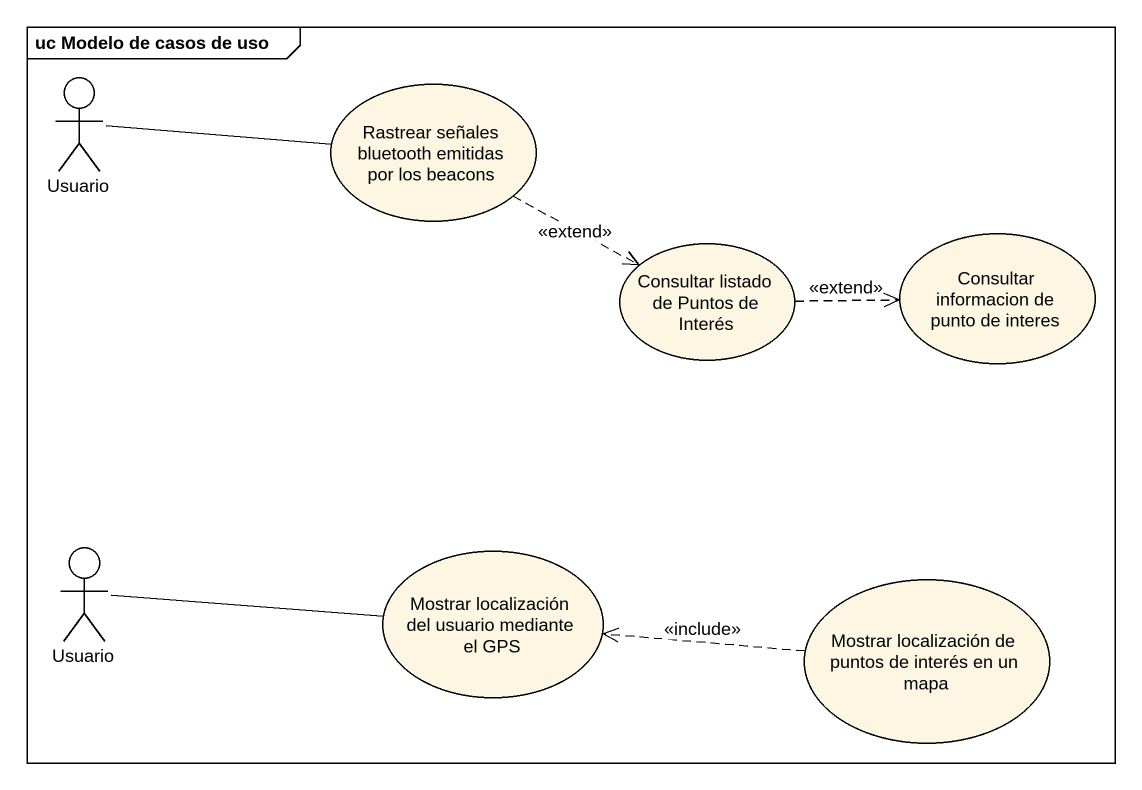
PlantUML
@startuml
mainframe uc Modelo de casos de uso
actor Usuario
usecase "Rastrear señales bluetooth emitidas por los beacons" as Rastrear_señales_bluetooth
usecase "Consultar listado de Puntos de Interés" as Consultar_listado_de_Puntos
usecase "Consultar informacion de punto de interes" as Consultar_informacion_de
actor "Usuario" as Usuario_2
usecase "Mostrar localización del usuario mediante el GPS" as Mostrar_localización_del
usecase "Mostrar localización de puntos de interés en un mapa" as Mostrar_localización_de
Usuario -right- Rastrear_señales_bluetooth
Rastrear_señales_bluetooth .right.> Consultar_listado_de_Puntos : <<extend>>
Consultar_listado_de_Puntos .right.> Consultar_informacion_de : <<extend>>
Usuario_2 -right- Mostrar_localización_del
Mostrar_localización_de .left.> Mostrar_localización_del : <<include>>
@enduml
